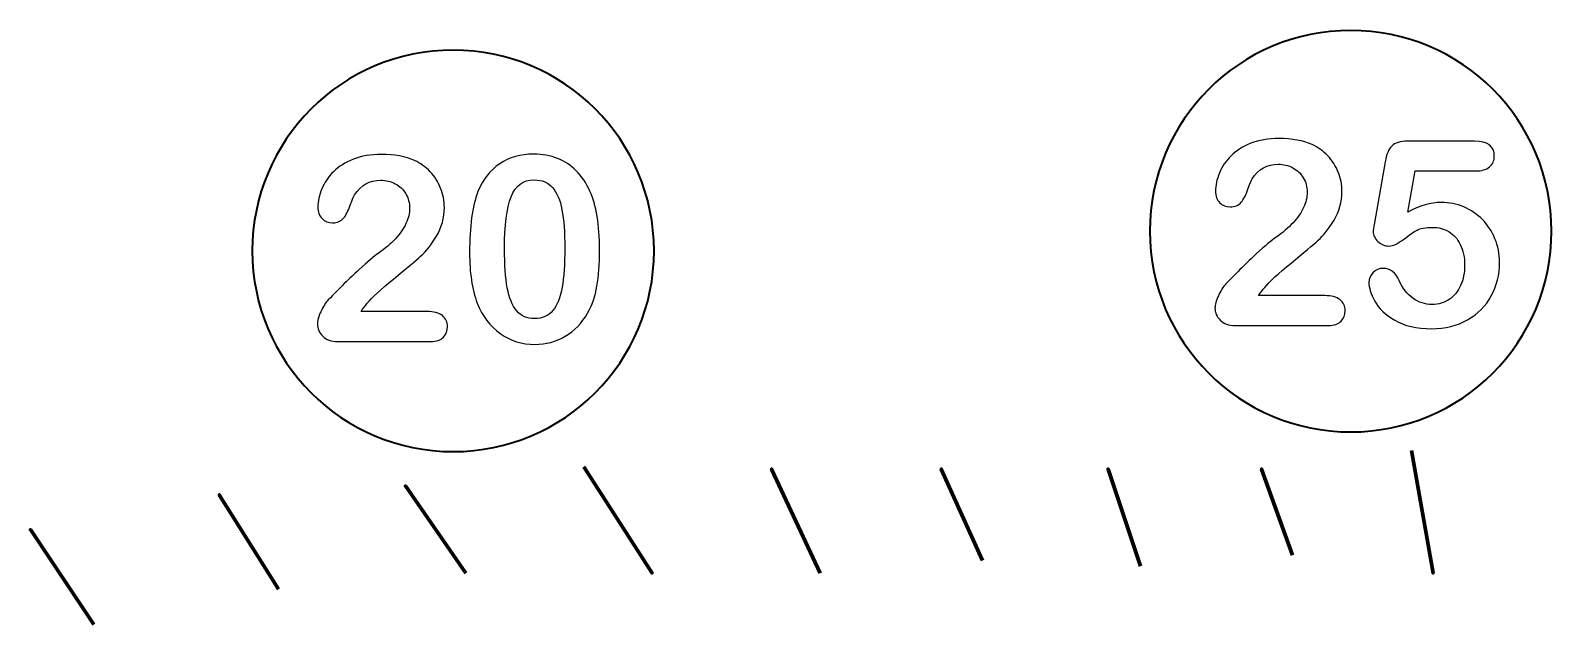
# Model space of a CAD drawing. Header units: millimetres. Extents: x -62 to 70, y -68 to 76.
# Drawn here: x -26.83 to -4.11, y 46.22 to 55.09 of the extents above; entities that cross this region are included whole.
import ezdxf

# ---------------------------------------------------------------- set-up
doc = ezdxf.new("R2010")
doc.units = ezdxf.units.MM
doc.header["$MEASUREMENT"] = 0
doc.layers.add('Decorations', color=7, linetype='Continuous')

msp = doc.modelspace()

# ---------------------------------------------------------------- linework, layer by layer
at = {"layer": 'Decorations', "color": 250, "lineweight": 35}
for points in [[(-4.1141, 52.0934), (-4.1141, 50.4365), (-5.4573, 49.0932), (-7.1141, 49.0932), (-7.1141, 49.0932), (-8.771, 49.0932), (-10.1142, 50.4365), (-10.1142, 52.0934), (-10.1142, 52.0934), (-10.1142, 53.7501), (-8.771, 55.0934), (-7.1141, 55.0934), (-7.1141, 55.0934), (-5.4573, 55.0934), (-4.1141, 53.7501), (-4.1141, 52.0934)], [(-17.5196, 51.7995), (-17.5196, 50.1426), (-18.8629, 48.7994), (-20.5196, 48.7994), (-20.5196, 48.7994), (-22.1765, 48.7994), (-23.5198, 50.1426), (-23.5198, 51.7995), (-23.5198, 51.7995), (-23.5198, 53.4563), (-22.1765, 54.7995), (-20.5196, 54.7995), (-20.5196, 54.7995), (-18.8629, 54.7995), (-17.5196, 53.4563), (-17.5196, 51.7995)]]:
    msp.add_open_spline(points, degree=3, knots=[0, 0, 0, 0, 0.2, 0.2, 0.2, 0.2, 0.4, 0.4, 0.4, 0.4, 0.6, 0.6, 0.6, 0.6, 1, 1, 1, 1], dxfattribs=at)
at = {"layer": 'Decorations', "color": 250}
for points, knots in [([(-8.4899, 51.1308), (-8.4899, 51.1308), (-7.5008, 51.1308), (-7.5008, 51.1308), (-7.5008, 51.1308), (-7.4022, 51.1308), (-7.3271, 51.1107), (-7.2753, 51.0702), (-7.2753, 51.0702), (-7.2234, 51.0297), (-7.1976, 50.9748), (-7.1976, 50.9054), (-7.1976, 50.9054), (-7.1976, 50.8435), (-7.2181, 50.791), (-7.2591, 50.7481), (-7.2591, 50.7481), (-7.3003, 50.7052), (-7.3625, 50.6837), (-7.4458, 50.6837), (-7.4458, 50.6837), (-7.4458, 50.6837), (-8.8404, 50.6837), (-8.8404, 50.6837), (-8.8404, 50.6837), (-8.9351, 50.6837), (-9.009, 50.7098), (-9.0621, 50.7622), (-9.0621, 50.7622), (-9.1151, 50.8148), (-9.1417, 50.8762), (-9.1417, 50.947), (-9.1417, 50.947), (-9.1417, 50.9925), (-9.1246, 51.0528), (-9.0905, 51.1281), (-9.0905, 51.1281), (-9.0564, 51.2032), (-9.0192, 51.2623), (-8.9787, 51.3052), (-8.9787, 51.3052), (-8.8108, 51.4795), (-8.6592, 51.6288), (-8.524, 51.7534), (-8.524, 51.7534), (-8.3887, 51.8777), (-8.2921, 51.9596), (-8.2341, 51.9987), (-8.2341, 51.9987), (-8.1305, 52.0719), (-8.0442, 52.1454), (-7.9753, 52.2195), (-7.9753, 52.2195), (-7.9066, 52.2932), (-7.8541, 52.369), (-7.8182, 52.4469), (-7.8182, 52.4469), (-7.7821, 52.5244), (-7.7642, 52.6005), (-7.7642, 52.6751), (-7.7642, 52.6751), (-7.7642, 52.7559), (-7.7834, 52.8282), (-7.822, 52.892), (-7.822, 52.892), (-7.8604, 52.9559), (-7.913, 53.0055), (-7.9791, 53.0408), (-7.9791, 53.0408), (-8.0456, 53.0761), (-8.1178, 53.0939), (-8.1962, 53.0939), (-8.1962, 53.0939), (-8.3617, 53.0939), (-8.4918, 53.0212), (-8.5865, 52.876), (-8.5865, 52.876), (-8.5991, 52.857), (-8.6203, 52.8052), (-8.6499, 52.7206), (-8.6499, 52.7206), (-8.6797, 52.636), (-8.7131, 52.5709), (-8.7505, 52.5254), (-8.7505, 52.5254), (-8.7877, 52.4799), (-8.8423, 52.4572), (-8.9143, 52.4572), (-8.9143, 52.4572), (-8.9775, 52.4572), (-9.0299, 52.478), (-9.0716, 52.5197), (-9.0716, 52.5197), (-9.1132, 52.5614), (-9.1341, 52.6183), (-9.1341, 52.6903), (-9.1341, 52.6903), (-9.1341, 52.7774), (-9.1145, 52.8684), (-9.0754, 52.9631), (-9.0754, 52.9631), (-9.0363, 53.0579), (-8.9779, 53.1438), (-8.9, 53.2208), (-8.9, 53.2208), (-8.8225, 53.2978), (-8.724, 53.3602), (-8.6044, 53.4074), (-8.6044, 53.4074), (-8.4852, 53.4549), (-8.3452, 53.4785), (-8.1848, 53.4785), (-8.1848, 53.4785), (-7.9915, 53.4785), (-7.8267, 53.4482), (-7.6903, 53.3876), (-7.6903, 53.3876), (-7.6019, 53.3471), (-7.5242, 53.2916), (-7.4572, 53.2208), (-7.4572, 53.2208), (-7.3902, 53.15), (-7.3382, 53.0684), (-7.3008, 52.9753), (-7.3008, 52.9753), (-7.2636, 52.8827), (-7.245, 52.7862), (-7.245, 52.6865), (-7.245, 52.6865), (-7.245, 52.5299), (-7.2839, 52.3874), (-7.3614, 52.2591), (-7.3614, 52.2591), (-7.4393, 52.131), (-7.5185, 52.0305), (-7.5993, 51.958), (-7.5993, 51.958), (-7.6801, 51.8853), (-7.8157, 51.7713), (-8.0057, 51.6159), (-8.0057, 51.6159), (-8.1958, 51.4605), (-8.3262, 51.34), (-8.397, 51.254), (-8.397, 51.254), (-8.4273, 51.2199), (-8.4583, 51.1789), (-8.4899, 51.1308)], [0, 0, 0, 0, 0.0263158, 0.0263158, 0.0263158, 0.0263158, 0.0526316, 0.0526316, 0.0526316, 0.0526316, 0.0789474, 0.0789474, 0.0789474, 0.0789474, 0.1052632, 0.1052632, 0.1052632, 0.1052632, 0.1315789, 0.1315789, 0.1315789, 0.1315789, 0.1578947, 0.1578947, 0.1578947, 0.1578947, 0.1842105, 0.1842105, 0.1842105, 0.1842105, 0.2105263, 0.2105263, 0.2105263, 0.2105263, 0.2368421, 0.2368421, 0.2368421, 0.2368421, 0.2631579, 0.2631579, 0.2631579, 0.2631579, 0.2894737, 0.2894737, 0.2894737, 0.2894737, 0.3157895, 0.3157895, 0.3157895, 0.3157895, 0.3421053, 0.3421053, 0.3421053, 0.3421053, 0.3684211, 0.3684211, 0.3684211, 0.3684211, 0.3947368, 0.3947368, 0.3947368, 0.3947368, 0.4210526, 0.4210526, 0.4210526, 0.4210526, 0.4473684, 0.4473684, 0.4473684, 0.4473684, 0.4736842, 0.4736842, 0.4736842, 0.4736842, 0.5, 0.5, 0.5, 0.5, 0.5263158, 0.5263158, 0.5263158, 0.5263158, 0.5526316, 0.5526316, 0.5526316, 0.5526316, 0.5789474, 0.5789474, 0.5789474, 0.5789474, 0.6052632, 0.6052632, 0.6052632, 0.6052632, 0.6315789, 0.6315789, 0.6315789, 0.6315789, 0.6578947, 0.6578947, 0.6578947, 0.6578947, 0.6842105, 0.6842105, 0.6842105, 0.6842105, 0.7105263, 0.7105263, 0.7105263, 0.7105263, 0.7368421, 0.7368421, 0.7368421, 0.7368421, 0.7631579, 0.7631579, 0.7631579, 0.7631579, 0.7894737, 0.7894737, 0.7894737, 0.7894737, 0.8157895, 0.8157895, 0.8157895, 0.8157895, 0.8421053, 0.8421053, 0.8421053, 0.8421053, 0.8684211, 0.8684211, 0.8684211, 0.8684211, 0.8947368, 0.8947368, 0.8947368, 0.8947368, 0.9210526, 0.9210526, 0.9210526, 0.9210526, 0.9473684, 0.9473684, 0.9473684, 0.9473684, 1, 1, 1, 1]), ([(-5.2535, 52.9934), (-5.2535, 52.9934), (-6.1536, 52.9934), (-6.1536, 52.9934), (-6.1536, 52.9934), (-6.1536, 52.9934), (-6.2616, 52.3795), (-6.2616, 52.3795), (-6.2616, 52.3795), (-6.0823, 52.4755), (-5.9167, 52.5235), (-5.7651, 52.5235), (-5.7651, 52.5235), (-5.6439, 52.5235), (-5.5305, 52.5008), (-5.4251, 52.4553), (-5.4251, 52.4553), (-5.3195, 52.4098), (-5.227, 52.347), (-5.1474, 52.2667), (-5.1474, 52.2667), (-5.0678, 52.1866), (-5.0053, 52.0915), (-4.9598, 51.9816), (-4.9598, 51.9816), (-4.9144, 51.8717), (-4.8916, 51.7535), (-4.8916, 51.6273), (-4.8916, 51.6273), (-4.8916, 51.4442), (-4.9326, 51.2774), (-5.0148, 51.1271), (-5.0148, 51.1271), (-5.097, 50.9767), (-5.2153, 50.8573), (-5.37, 50.7689), (-5.37, 50.7689), (-5.5248, 50.6806), (-5.7033, 50.6363), (-5.9053, 50.6363), (-5.9053, 50.6363), (-6.1315, 50.6363), (-6.315, 50.678), (-6.4559, 50.7614), (-6.4559, 50.7614), (-6.5966, 50.8447), (-6.6963, 50.9403), (-6.7553, 51.0485), (-6.7553, 51.0485), (-6.8138, 51.1563), (-6.8433, 51.2509), (-6.8433, 51.3317), (-6.8433, 51.3317), (-6.8433, 51.381), (-6.8228, 51.4276), (-6.7818, 51.4719), (-6.7818, 51.4719), (-6.7406, 51.5162), (-6.6891, 51.5382), (-6.6273, 51.5382), (-6.6273, 51.5382), (-6.5212, 51.5382), (-6.4423, 51.4769), (-6.3904, 51.3544), (-6.3904, 51.3544), (-6.3399, 51.2419), (-6.2717, 51.1546), (-6.1858, 51.0919), (-6.1858, 51.0919), (-6.0998, 51.0296), (-6.0039, 50.9982), (-5.8978, 50.9982), (-5.8978, 50.9982), (-5.8004, 50.9982), (-5.7152, 51.0235), (-5.642, 51.074), (-5.642, 51.074), (-5.5688, 51.1245), (-5.5123, 51.1941), (-5.4723, 51.2824), (-5.4723, 51.2824), (-5.4327, 51.3708), (-5.4127, 51.4712), (-5.4127, 51.5837), (-5.4127, 51.5837), (-5.4127, 51.705), (-5.4342, 51.8085), (-5.4771, 51.8944), (-5.4771, 51.8944), (-5.52, 51.9804), (-5.5775, 52.0445), (-5.6496, 52.0869), (-5.6496, 52.0869), (-5.7216, 52.1291), (-5.8018, 52.1502), (-5.8902, 52.1502), (-5.8902, 52.1502), (-5.9989, 52.1502), (-6.0766, 52.137), (-6.1233, 52.1105), (-6.1233, 52.1105), (-6.1699, 52.0839), (-6.2373, 52.0376), (-6.325, 51.9711), (-6.325, 51.9711), (-6.4128, 51.905), (-6.4852, 51.8717), (-6.542, 51.8717), (-6.542, 51.8717), (-6.6038, 51.8717), (-6.6588, 51.8941), (-6.7069, 51.9391), (-6.7069, 51.9391), (-6.7549, 51.9838), (-6.7789, 52.0347), (-6.7789, 52.0915), (-6.7789, 52.0915), (-6.7789, 52.0979), (-6.772, 52.1408), (-6.758, 52.2204), (-6.758, 52.2204), (-6.758, 52.2204), (-6.5988, 53.128), (-6.5988, 53.128), (-6.5988, 53.128), (-6.5811, 53.2367), (-6.5484, 53.3155), (-6.5003, 53.3648), (-6.5003, 53.3648), (-6.4523, 53.4141), (-6.3741, 53.4387), (-6.2654, 53.4387), (-6.2654, 53.4387), (-6.2654, 53.4387), (-5.2649, 53.4387), (-5.2649, 53.4387), (-5.2649, 53.4387), (-5.0678, 53.4387), (-4.9693, 53.3636), (-4.9693, 53.2132), (-4.9693, 53.2132), (-4.9693, 53.1476), (-4.9933, 53.0945), (-5.0413, 53.0541), (-5.0413, 53.0541), (-5.0894, 53.0136), (-5.16, 52.9934), (-5.2535, 52.9934)], [0, 0, 0, 0, 0.0263158, 0.0263158, 0.0263158, 0.0263158, 0.0526316, 0.0526316, 0.0526316, 0.0526316, 0.0789474, 0.0789474, 0.0789474, 0.0789474, 0.1052632, 0.1052632, 0.1052632, 0.1052632, 0.1315789, 0.1315789, 0.1315789, 0.1315789, 0.1578947, 0.1578947, 0.1578947, 0.1578947, 0.1842105, 0.1842105, 0.1842105, 0.1842105, 0.2105263, 0.2105263, 0.2105263, 0.2105263, 0.2368421, 0.2368421, 0.2368421, 0.2368421, 0.2631579, 0.2631579, 0.2631579, 0.2631579, 0.2894737, 0.2894737, 0.2894737, 0.2894737, 0.3157895, 0.3157895, 0.3157895, 0.3157895, 0.3421053, 0.3421053, 0.3421053, 0.3421053, 0.3684211, 0.3684211, 0.3684211, 0.3684211, 0.3947368, 0.3947368, 0.3947368, 0.3947368, 0.4210526, 0.4210526, 0.4210526, 0.4210526, 0.4473684, 0.4473684, 0.4473684, 0.4473684, 0.4736842, 0.4736842, 0.4736842, 0.4736842, 0.5, 0.5, 0.5, 0.5, 0.5263158, 0.5263158, 0.5263158, 0.5263158, 0.5526316, 0.5526316, 0.5526316, 0.5526316, 0.5789474, 0.5789474, 0.5789474, 0.5789474, 0.6052632, 0.6052632, 0.6052632, 0.6052632, 0.6315789, 0.6315789, 0.6315789, 0.6315789, 0.6578947, 0.6578947, 0.6578947, 0.6578947, 0.6842105, 0.6842105, 0.6842105, 0.6842105, 0.7105263, 0.7105263, 0.7105263, 0.7105263, 0.7368421, 0.7368421, 0.7368421, 0.7368421, 0.7631579, 0.7631579, 0.7631579, 0.7631579, 0.7894737, 0.7894737, 0.7894737, 0.7894737, 0.8157895, 0.8157895, 0.8157895, 0.8157895, 0.8421053, 0.8421053, 0.8421053, 0.8421053, 0.8684211, 0.8684211, 0.8684211, 0.8684211, 0.8947368, 0.8947368, 0.8947368, 0.8947368, 0.9210526, 0.9210526, 0.9210526, 0.9210526, 0.9473684, 0.9473684, 0.9473684, 0.9473684, 1, 1, 1, 1]), ([(-21.8956, 50.8926), (-21.8956, 50.8926), (-20.9065, 50.8926), (-20.9065, 50.8926), (-20.9065, 50.8926), (-20.808, 50.8926), (-20.7329, 50.8725), (-20.681, 50.832), (-20.681, 50.832), (-20.6292, 50.7915), (-20.6033, 50.7365), (-20.6033, 50.6671), (-20.6033, 50.6671), (-20.6033, 50.6053), (-20.6238, 50.5528), (-20.6648, 50.5099), (-20.6648, 50.5099), (-20.706, 50.467), (-20.7682, 50.4454), (-20.8516, 50.4454), (-20.8516, 50.4454), (-20.8516, 50.4454), (-22.2461, 50.4454), (-22.2461, 50.4454), (-22.2461, 50.4454), (-22.3409, 50.4454), (-22.4148, 50.4716), (-22.4678, 50.524), (-22.4678, 50.524), (-22.5209, 50.5765), (-22.5474, 50.638), (-22.5474, 50.7088), (-22.5474, 50.7088), (-22.5474, 50.7543), (-22.5303, 50.8146), (-22.4962, 50.8899), (-22.4962, 50.8899), (-22.4621, 50.965), (-22.4249, 51.024), (-22.3844, 51.0669), (-22.3844, 51.0669), (-22.2165, 51.2413), (-22.0649, 51.3906), (-21.9297, 51.5151), (-21.9297, 51.5151), (-21.7945, 51.6395), (-21.6978, 51.7213), (-21.6398, 51.7604), (-21.6398, 51.7604), (-21.5363, 51.8336), (-21.45, 51.9072), (-21.3811, 51.9813), (-21.3811, 51.9813), (-21.3123, 52.055), (-21.2598, 52.1308), (-21.224, 52.2086), (-21.224, 52.2086), (-21.1878, 52.2862), (-21.1699, 52.3623), (-21.1699, 52.4369), (-21.1699, 52.4369), (-21.1699, 52.5177), (-21.1892, 52.59), (-21.2278, 52.6537), (-21.2278, 52.6537), (-21.2662, 52.7177), (-21.3187, 52.7673), (-21.3849, 52.8026), (-21.3849, 52.8026), (-21.4513, 52.8379), (-21.5235, 52.8556), (-21.6019, 52.8556), (-21.6019, 52.8556), (-21.7674, 52.8556), (-21.8975, 52.7829), (-21.9922, 52.6377), (-21.9922, 52.6377), (-22.0048, 52.6188), (-22.026, 52.5669), (-22.0556, 52.4824), (-22.0556, 52.4824), (-22.0854, 52.3978), (-22.1188, 52.3327), (-22.1562, 52.2872), (-22.1562, 52.2872), (-22.1934, 52.2417), (-22.248, 52.219), (-22.32, 52.219), (-22.32, 52.219), (-22.3832, 52.219), (-22.4356, 52.2398), (-22.4773, 52.2815), (-22.4773, 52.2815), (-22.519, 52.3232), (-22.5398, 52.38), (-22.5398, 52.452), (-22.5398, 52.452), (-22.5398, 52.5392), (-22.5202, 52.6301), (-22.4811, 52.7249), (-22.4811, 52.7249), (-22.442, 52.8196), (-22.3836, 52.9056), (-22.3057, 52.9826), (-22.3057, 52.9826), (-22.2282, 53.0596), (-22.1297, 53.1219), (-22.0101, 53.1691), (-22.0101, 53.1691), (-21.8909, 53.2167), (-21.7509, 53.2403), (-21.5905, 53.2403), (-21.5905, 53.2403), (-21.3973, 53.2403), (-21.2324, 53.21), (-21.096, 53.1493), (-21.096, 53.1493), (-21.0076, 53.1088), (-20.9299, 53.0534), (-20.8629, 52.9826), (-20.8629, 52.9826), (-20.7959, 52.9118), (-20.7439, 52.8301), (-20.7065, 52.7371), (-20.7065, 52.7371), (-20.6693, 52.6444), (-20.6507, 52.548), (-20.6507, 52.4482), (-20.6507, 52.4482), (-20.6507, 52.2917), (-20.6896, 52.1492), (-20.7671, 52.0209), (-20.7671, 52.0209), (-20.845, 51.8927), (-20.9242, 51.7923), (-21.005, 51.7198), (-21.005, 51.7198), (-21.0858, 51.6471), (-21.2214, 51.5331), (-21.4114, 51.3777), (-21.4114, 51.3777), (-21.6015, 51.2223), (-21.7319, 51.1017), (-21.8027, 51.0158), (-21.8027, 51.0158), (-21.8331, 50.9817), (-21.8641, 50.9407), (-21.8956, 50.8926)], [0, 0, 0, 0, 0.0263158, 0.0263158, 0.0263158, 0.0263158, 0.0526316, 0.0526316, 0.0526316, 0.0526316, 0.0789474, 0.0789474, 0.0789474, 0.0789474, 0.1052632, 0.1052632, 0.1052632, 0.1052632, 0.1315789, 0.1315789, 0.1315789, 0.1315789, 0.1578947, 0.1578947, 0.1578947, 0.1578947, 0.1842105, 0.1842105, 0.1842105, 0.1842105, 0.2105263, 0.2105263, 0.2105263, 0.2105263, 0.2368421, 0.2368421, 0.2368421, 0.2368421, 0.2631579, 0.2631579, 0.2631579, 0.2631579, 0.2894737, 0.2894737, 0.2894737, 0.2894737, 0.3157895, 0.3157895, 0.3157895, 0.3157895, 0.3421053, 0.3421053, 0.3421053, 0.3421053, 0.3684211, 0.3684211, 0.3684211, 0.3684211, 0.3947368, 0.3947368, 0.3947368, 0.3947368, 0.4210526, 0.4210526, 0.4210526, 0.4210526, 0.4473684, 0.4473684, 0.4473684, 0.4473684, 0.4736842, 0.4736842, 0.4736842, 0.4736842, 0.5, 0.5, 0.5, 0.5, 0.5263158, 0.5263158, 0.5263158, 0.5263158, 0.5526316, 0.5526316, 0.5526316, 0.5526316, 0.5789474, 0.5789474, 0.5789474, 0.5789474, 0.6052632, 0.6052632, 0.6052632, 0.6052632, 0.6315789, 0.6315789, 0.6315789, 0.6315789, 0.6578947, 0.6578947, 0.6578947, 0.6578947, 0.6842105, 0.6842105, 0.6842105, 0.6842105, 0.7105263, 0.7105263, 0.7105263, 0.7105263, 0.7368421, 0.7368421, 0.7368421, 0.7368421, 0.7631579, 0.7631579, 0.7631579, 0.7631579, 0.7894737, 0.7894737, 0.7894737, 0.7894737, 0.8157895, 0.8157895, 0.8157895, 0.8157895, 0.8421053, 0.8421053, 0.8421053, 0.8421053, 0.8684211, 0.8684211, 0.8684211, 0.8684211, 0.8947368, 0.8947368, 0.8947368, 0.8947368, 0.9210526, 0.9210526, 0.9210526, 0.9210526, 0.9473684, 0.9473684, 0.9473684, 0.9473684, 1, 1, 1, 1]), ([(-18.3334, 51.8078), (-18.3334, 51.6006), (-18.3459, 51.4225), (-18.3713, 51.2735), (-18.3713, 51.2735), (-18.3966, 51.1245), (-18.4433, 50.9892), (-18.5115, 50.868), (-18.5115, 50.868), (-18.5974, 50.719), (-18.7085, 50.6039), (-18.845, 50.5231), (-18.845, 50.5231), (-18.9814, 50.4423), (-19.133, 50.4019), (-19.2997, 50.4019), (-19.2997, 50.4019), (-19.4918, 50.4019), (-19.6639, 50.4561), (-19.8161, 50.5648), (-19.8161, 50.5648), (-19.9682, 50.6735), (-20.083, 50.8237), (-20.1599, 51.0158), (-20.1599, 51.0158), (-20.1991, 51.1207), (-20.2278, 51.2364), (-20.2461, 51.3636), (-20.2461, 51.3636), (-20.2645, 51.4903), (-20.2736, 51.6278), (-20.2736, 51.7756), (-20.2736, 51.7756), (-20.2736, 51.9663), (-20.2635, 52.1382), (-20.2433, 52.291), (-20.2433, 52.291), (-20.2232, 52.4438), (-20.1915, 52.5752), (-20.1486, 52.6851), (-20.1486, 52.6851), (-20.074, 52.867), (-19.9656, 53.0057), (-19.8237, 53.1009), (-19.8237, 53.1009), (-19.6814, 53.1963), (-19.5119, 53.2441), (-19.3149, 53.2441), (-19.3149, 53.2441), (-19.1848, 53.2441), (-19.0666, 53.2229), (-18.9605, 53.1805), (-18.9605, 53.1805), (-18.8544, 53.1383), (-18.7612, 53.0765), (-18.681, 52.9948), (-18.681, 52.9948), (-18.6009, 52.9135), (-18.533, 52.8127), (-18.4774, 52.6927), (-18.4774, 52.6927), (-18.3814, 52.4842), (-18.3334, 52.1893), (-18.3334, 51.8078)], [0, 0, 0, 0, 0.0588235, 0.0588235, 0.0588235, 0.0588235, 0.1176471, 0.1176471, 0.1176471, 0.1176471, 0.1764706, 0.1764706, 0.1764706, 0.1764706, 0.2352941, 0.2352941, 0.2352941, 0.2352941, 0.2941176, 0.2941176, 0.2941176, 0.2941176, 0.3529412, 0.3529412, 0.3529412, 0.3529412, 0.4117647, 0.4117647, 0.4117647, 0.4117647, 0.4705882, 0.4705882, 0.4705882, 0.4705882, 0.5294118, 0.5294118, 0.5294118, 0.5294118, 0.5882353, 0.5882353, 0.5882353, 0.5882353, 0.6470588, 0.6470588, 0.6470588, 0.6470588, 0.7058824, 0.7058824, 0.7058824, 0.7058824, 0.7647059, 0.7647059, 0.7647059, 0.7647059, 0.8235294, 0.8235294, 0.8235294, 0.8235294, 0.8823529, 0.8823529, 0.8823529, 0.8823529, 1, 1, 1, 1]), ([(-18.8525, 51.8457), (-18.8525, 51.8457), (-18.8525, 51.8457), (-18.8525, 51.8457), (-18.8525, 51.8457), (-18.8525, 52.0769), (-18.8665, 52.266), (-18.8942, 52.4133), (-18.8942, 52.4133), (-18.922, 52.5604), (-18.9688, 52.6715), (-19.0344, 52.7468), (-19.0344, 52.7468), (-19.1001, 52.8219), (-19.191, 52.8594), (-19.3073, 52.8594), (-19.3073, 52.8594), (-19.474, 52.8594), (-19.59, 52.7754), (-19.6549, 52.6074), (-19.6549, 52.6074), (-19.72, 52.4395), (-19.7526, 52.1804), (-19.7526, 51.8305), (-19.7526, 51.8305), (-19.7526, 51.593), (-19.7386, 51.3985), (-19.7109, 51.2469), (-19.7109, 51.2469), (-19.6831, 51.0954), (-19.6363, 50.9808), (-19.5707, 50.9029), (-19.5707, 50.9029), (-19.505, 50.8254), (-19.416, 50.7865), (-19.3035, 50.7865), (-19.3035, 50.7865), (-19.1872, 50.7865), (-19.0963, 50.827), (-19.0306, 50.9078), (-19.0306, 50.9078), (-18.965, 50.9886), (-18.9189, 51.1041), (-18.8923, 51.2545), (-18.8923, 51.2545), (-18.8658, 51.4049), (-18.8525, 51.602), (-18.8525, 51.8457)], [0, 0, 0, 0, 0.0769231, 0.0769231, 0.0769231, 0.0769231, 0.1538462, 0.1538462, 0.1538462, 0.1538462, 0.2307692, 0.2307692, 0.2307692, 0.2307692, 0.3076923, 0.3076923, 0.3076923, 0.3076923, 0.3846154, 0.3846154, 0.3846154, 0.3846154, 0.4615385, 0.4615385, 0.4615385, 0.4615385, 0.5384615, 0.5384615, 0.5384615, 0.5384615, 0.6153846, 0.6153846, 0.6153846, 0.6153846, 0.6923077, 0.6923077, 0.6923077, 0.6923077, 0.7692308, 0.7692308, 0.7692308, 0.7692308, 0.8461538, 0.8461538, 0.8461538, 0.8461538, 1, 1, 1, 1])]:
    msp.add_open_spline(points, degree=3, knots=knots, dxfattribs=at)
at = {"layer": 'Decorations', "color": 250, "lineweight": 106}
for points in [[(-6.2077, 48.8181), (-6.2077, 48.8181), (-5.8846, 46.9855), (-5.8846, 46.9855), (-5.8846, 46.9855), (-5.8846, 46.9855), (-6.2077, 48.8181), (-6.2077, 48.8181)], [(-18.5695, 48.5717), (-18.5695, 48.5717), (-17.549, 46.9838), (-17.549, 46.9838), (-17.549, 46.9838), (-17.549, 46.9838), (-18.5695, 48.5717), (-18.5695, 48.5717)]]:
    msp.add_open_spline(points, degree=3, knots=[0, 0, 0, 0, 0.3333333, 0.3333333, 0.3333333, 0.3333333, 1, 1, 1, 1], dxfattribs=at)
at = {"layer": 'Decorations', "lineweight": 70}
for points in [[(-15.0371, 46.9855), (-15.0371, 46.9855), (-15.7647, 48.538), (-15.7647, 48.538), (-15.7647, 48.538), (-15.7647, 48.538), (-15.0371, 46.9855), (-15.0371, 46.9855)], [(-12.6117, 47.1729), (-12.6117, 47.1729), (-13.2291, 48.538), (-13.2291, 48.538), (-13.2291, 48.538), (-13.2291, 48.538), (-12.6117, 47.1729), (-12.6117, 47.1729)], [(-10.2525, 47.0878), (-10.2525, 47.0878), (-10.7376, 48.538), (-10.7376, 48.538), (-10.7376, 48.538), (-10.7376, 48.538), (-10.2525, 47.0878), (-10.2525, 47.0878)], [(-7.9815, 47.2547), (-7.9815, 47.2547), (-8.4446, 48.538), (-8.4446, 48.538), (-8.4446, 48.538), (-8.4446, 48.538), (-7.9815, 47.2547), (-7.9815, 47.2547)], [(-20.3288, 46.9855), (-20.3288, 46.9855), (-21.2328, 48.2864), (-21.2328, 48.2864), (-21.2328, 48.2864), (-21.2328, 48.2864), (-20.3288, 46.9855), (-20.3288, 46.9855)], [(-23.1289, 46.743), (-23.1289, 46.743), (-24.0119, 48.1541), (-24.0119, 48.1541), (-24.0119, 48.1541), (-24.0119, 48.1541), (-23.1289, 46.743), (-23.1289, 46.743)], [(-25.885, 46.2152), (-25.885, 46.2152), (-26.8331, 47.6359), (-26.8331, 47.6359), (-26.8331, 47.6359), (-26.8331, 47.6359), (-25.885, 46.2152), (-25.885, 46.2152)]]:
    msp.add_open_spline(points, degree=3, knots=[0, 0, 0, 0, 0.3333333, 0.3333333, 0.3333333, 0.3333333, 1, 1, 1, 1], dxfattribs=at)

doc.saveas('drawing.dxf')
